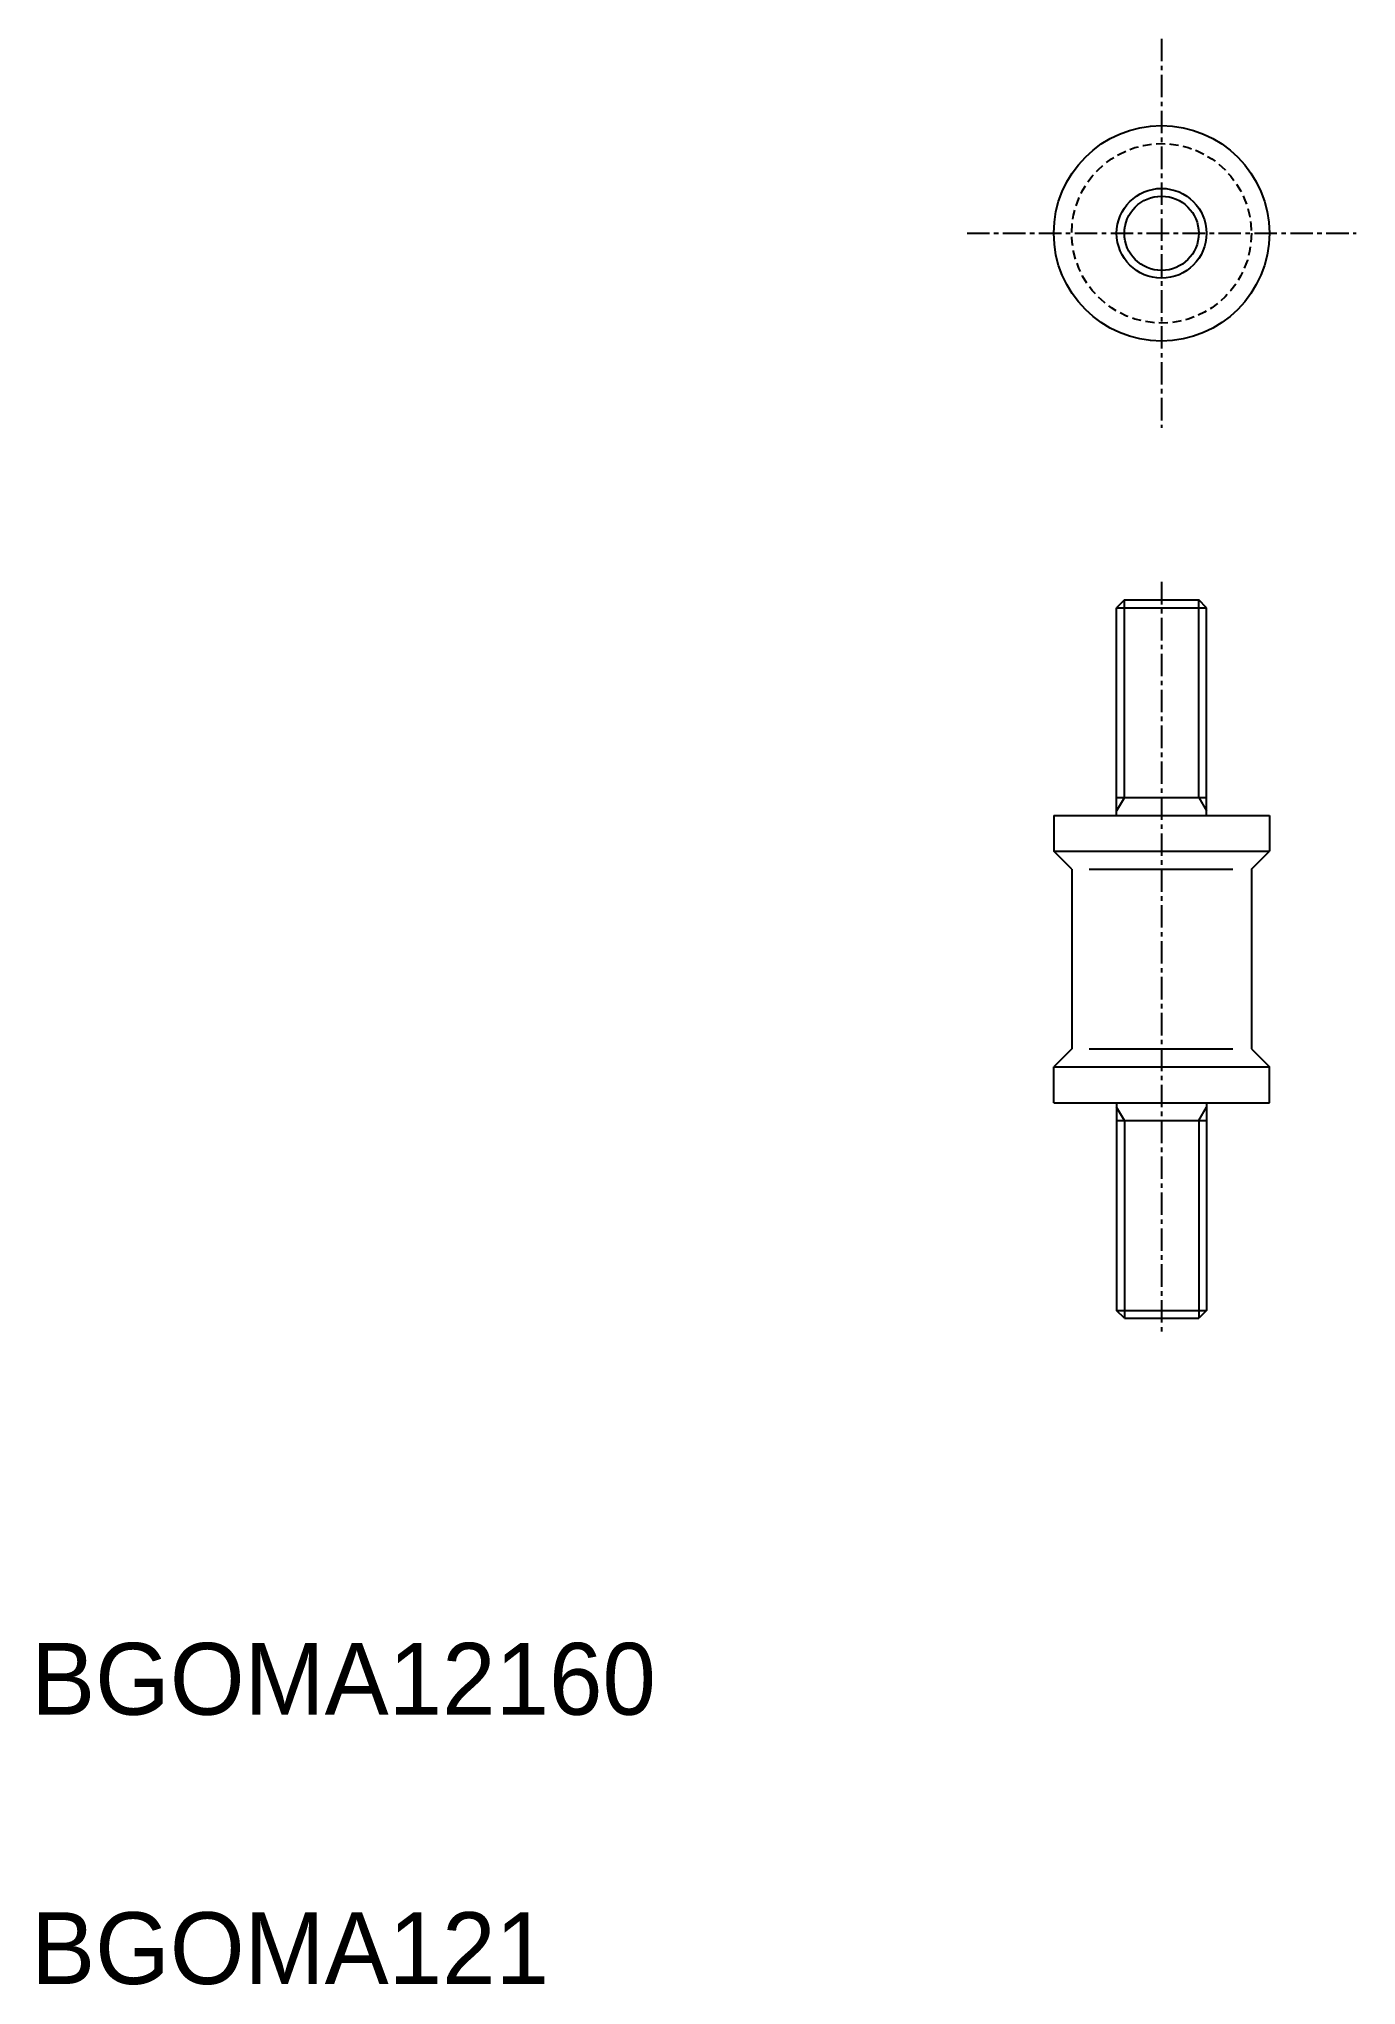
# Model space of a CAD drawing. Extents: x 10 to 84, y 10 to 118.
import ezdxf

# ---------------------------------------------------------------- set-up
doc = ezdxf.new("R2010")
doc.units = 0
doc.linetypes.add('CENTER', pattern=[2, 1.25, -0.25, 0.25, -0.25])
doc.linetypes.add('DASHED', pattern=[0.75, 0.5, -0.25])
doc.layers.get('0').update_dxf_attribs({"linetype": 'CONTINUOUS'})
doc.layers.add('CENTER', color=1, linetype='CENTER')

msp = doc.modelspace()

# ---------------------------------------------------------------- linework, layer by layer
at = {"color": 7, "linetype": 'CONTINUOUS'}
for p, q in [((70.87, 87.09), (70.44, 86.65)), ((70.87, 87.09), (75.01, 87.09)), ((75.44, 86.65), (75.01, 87.09)), ((70.44, 86.65), (75.44, 86.65)), ((70.44, 75.09), (70.44, 86.65)), ((75.44, 75.09), (75.44, 86.65)), ((70.44, 76.09), (75.44, 76.09)), ((66.94, 75.09), (78.94, 75.09)), ((66.94, 75.09), (66.94, 73.09)), ((78.94, 75.09), (78.94, 73.09)), ((66.94, 73.09), (78.94, 73.09)), ((67.94, 72.09), (66.94, 73.09)), ((77.94, 72.09), (78.94, 73.09)), ((67.94, 72.09), (67.94, 62.09)), ((68.91, 72.09), (76.91, 72.09)), ((77.94, 72.09), (77.94, 62.09)), ((67.94, 62.09), (66.94, 61.09)), ((68.91, 62.09), (76.91, 62.09)), ((77.94, 62.09), (78.94, 61.09)), ((66.94, 61.09), (78.94, 61.09)), ((66.94, 59.09), (66.94, 61.09)), ((78.94, 59.09), (78.94, 61.09)), ((66.94, 59.09), (78.94, 59.09)), ((70.44, 59.09), (70.44, 47.52)), ((75.44, 59.09), (75.44, 47.52)), ((70.44, 58.09), (75.44, 58.09)), ((70.44, 47.52), (75.44, 47.52)), ((70.87, 47.09), (70.44, 47.52)), ((70.87, 47.09), (75.01, 47.09)), ((75.44, 47.52), (75.01, 47.09))]:
    msp.add_line(p, q, dxfattribs=at)
at = {"color": 3, "linetype": 'CONTINUOUS'}
for p, q in [((70.87, 76.09), (70.87, 87.09)), ((75.01, 76.09), (75.01, 87.09)), ((70.87, 76.09), (70.44, 75.34)), ((75.01, 76.09), (75.44, 75.34)), ((70.87, 58.09), (70.44, 58.84)), ((75.01, 58.09), (75.44, 58.84)), ((70.87, 58.09), (70.87, 47.09)), ((75.01, 58.09), (75.01, 47.09))]:
    msp.add_line(p, q, dxfattribs=at)
at = {"color": 7, "linetype": 'CONTINUOUS'}
for radius in [6, 2.5]:
    msp.add_circle((72.94, 107.51), radius, dxfattribs=at)
at = {"color": 3, "linetype": 'DASHED'}
msp.add_circle((72.94, 107.51), 5, dxfattribs=at)
at = {"color": 3, "linetype": 'CONTINUOUS'}
msp.add_circle((72.94, 107.51), 2.07, dxfattribs=at)
at = {"layer": 'CENTER', "color": 1, "linetype": 'CENTER'}
for p, q in [((72.94, 118.34), (72.94, 96.68)), ((62.11, 107.51), (83.77, 107.51)), ((72.94, 88.09), (72.94, 46.09))]:
    msp.add_line(p, q, dxfattribs=at)

# ---------------------------------------------------------------- texts
at = {"color": 7, "linetype": 'CONTINUOUS'}
for s, p in [('BGOMA12160', (10, 25)), ('BGOMA121', (10, 10))]:
    msp.add_text(s, height=4, dxfattribs=at).set_placement(p)

doc.saveas('drawing.dxf')
